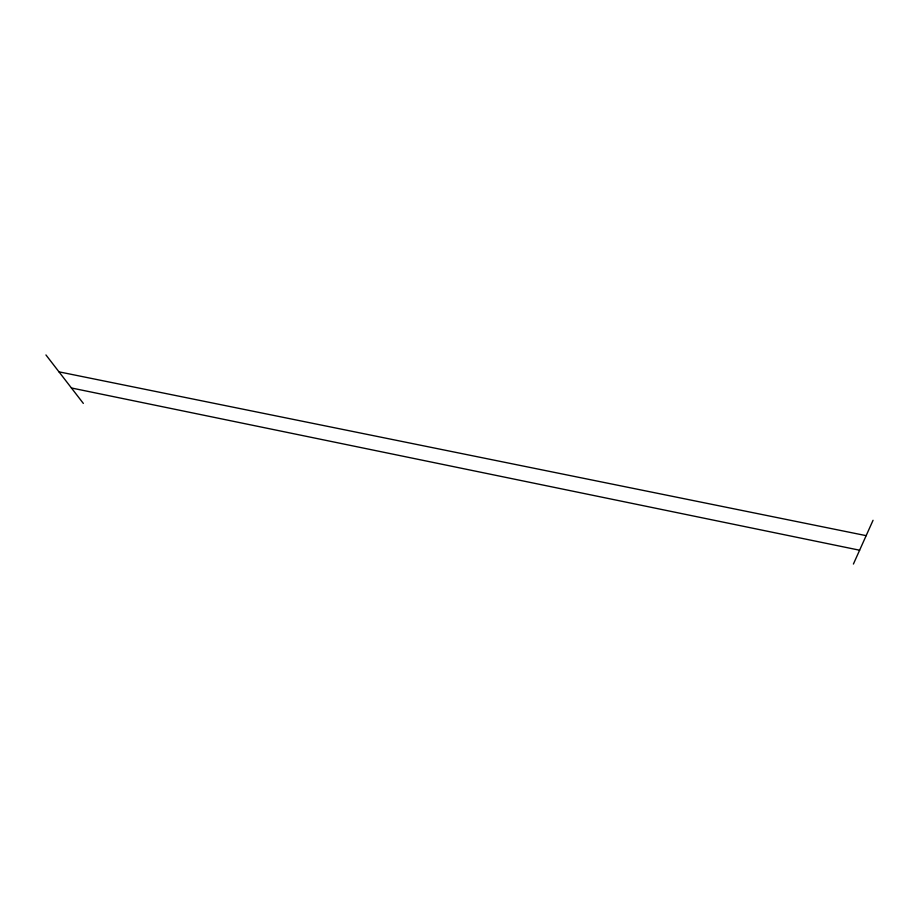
<?xml version="1.0" encoding="UTF-8"?>
<svg xmlns="http://www.w3.org/2000/svg" width="919" height="919" viewBox="0 0 919 919"><rect width="100%" height="100%" fill="white"/><g stroke="black" fill="none" stroke-linecap="round" stroke-linejoin="round"><path stroke-width="1.38" d="M853.406 564.048L873.05 520.292M58.977 371.839L866.157 535.651M71.429 387.979L859.61 550.217M45.95 354.952L83.33 403.407"/></g></svg>
